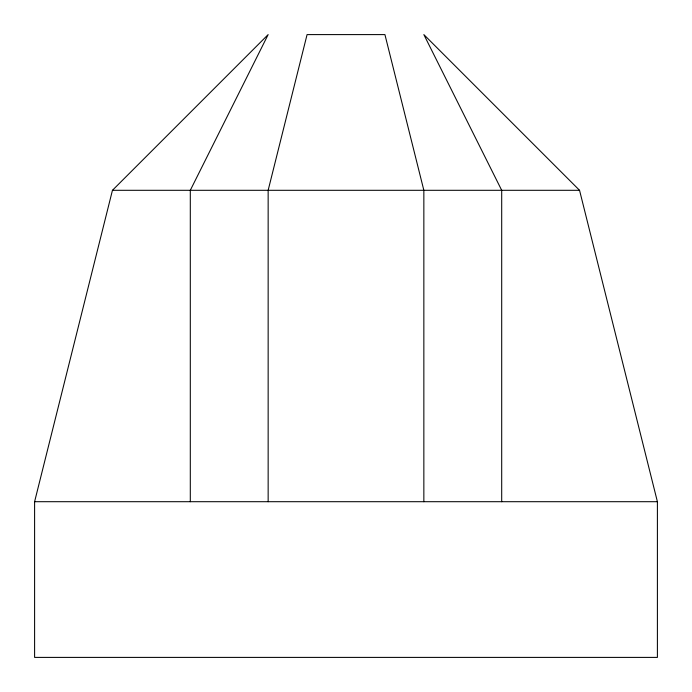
<?xml version="1.0" encoding="UTF-8"?>
<svg xmlns="http://www.w3.org/2000/svg" width="692" height="692" viewBox="0 0 692 692"><rect width="100%" height="100%" fill="white"/><g stroke="black" fill="none" stroke-linecap="round" stroke-linejoin="round"><path stroke-width="1.04" d="M501.7 501.7L501.7 190.3L423.85 34.6L579.55 190.3L657.4 501.7L657.4 657.4L34.6 657.4L34.6 501.7L112.45 190.3L268.15 34.6L190.3 190.3L190.3 501.7M112.45 190.3L579.55 190.3M34.6 501.7L657.4 501.7M423.85 501.7L423.85 190.3L384.925 34.6L307.075 34.6L268.15 190.3L268.15 501.7"/></g></svg>
